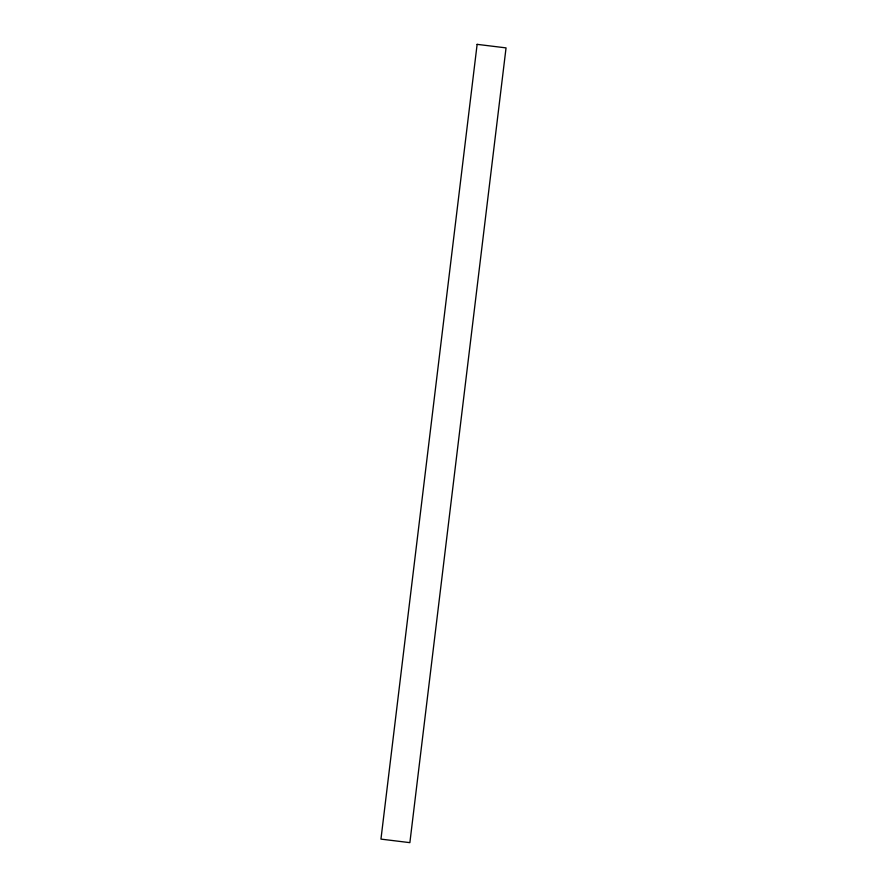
<?xml version="1.0" encoding="UTF-8"?>
<svg xmlns="http://www.w3.org/2000/svg" width="887" height="887" viewBox="0 0 887 887"><rect width="100%" height="100%" fill="white"/><g stroke="black" fill="none" stroke-linecap="round" stroke-linejoin="round"><path stroke-width="1.33" d="M477.128 44.35L380.955 839.113L409.872 842.65L506.045 47.887L477.128 44.35"/></g></svg>
